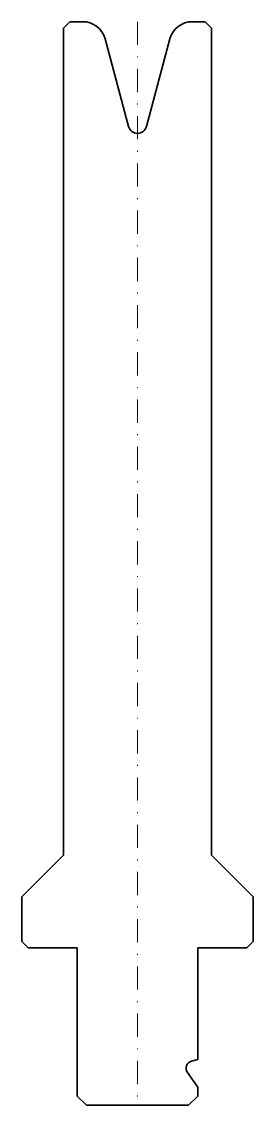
# Model space of a CAD drawing. Header units: millimetres. Extents: x -12 to 12, y -117 to 0.
import ezdxf

# ---------------------------------------------------------------- set-up
doc = ezdxf.new("R2010")
doc.units = ezdxf.units.MM
doc.header["$LTSCALE"] = 5
doc.linetypes.add('AUSGEZOGEN', pattern=[0])
doc.linetypes.add('DASHDOT', pattern=[1, 0.5, -0.25, 0, -0.25])
doc.layers.add('2', color=7, linetype='Continuous')
doc.layers.add('5', color=3, linetype='Continuous', true_color=0x00ff00)

msp = doc.modelspace()

# ---------------------------------------------------------------- linework, layer by layer
at = {"layer": '2', "color": 7, "linetype": 'AUSGEZOGEN', "lineweight": 35}
for p, q in [((-8, -0.7), (-7.3, 0)), ((-7.3, 0), (-5.92, 0)), ((5.92, 0), (7.3, 0)), ((7.3, 0), (8, -0.7)), ((-8, -90), (-8, -0.7)), ((8, -0.7), (8, -90)), ((-3.5, -1.85), (-0.97, -11.32)), ((0.97, -11.32), (3.5, -1.85)), ((-12.5, -94.5), (-8, -90)), ((8, -90), (12.5, -94.5)), ((-12.5, -99.3), (-12.5, -94.5)), ((12.5, -94.5), (12.5, -99.3)), ((-11.8, -100), (-12.5, -99.3)), ((12.5, -99.3), (11.8, -100)), ((-6.5, -100), (-11.8, -100)), ((-6.5, -116), (-6.5, -100)), ((11.8, -100), (6.5, -100)), ((6.5, -100), (6.5, -112.05)), ((6.5, -112.05), (5.83, -112.23)), ((5.39, -113.46), (6.5, -115.05)), ((6.5, -115.05), (6.5, -116)), ((-5.5, -117), (-6.5, -116)), ((5.5, -117), (-5.5, -117)), ((6.5, -116), (5.5, -117))]:
    msp.add_line(p, q, dxfattribs=at)
for centre, radius, start, end in [((-5.92, -2.5), 2.5, 15, 90), ((5.92, -2.5), 2.5, 90, 165), ((0, -11.06), 1, 195, 345), ((6.04, -113), 0.8, 105, 215)]:
    msp.add_arc(centre, radius, start, end, dxfattribs=at)
at = {"layer": '5', "color": 3, "linetype": 'DASHDOT', "lineweight": 18, "true_color": 0x00ff00}
msp.add_line((0, 0), (0, -117), dxfattribs=at)

doc.saveas('drawing.dxf')
